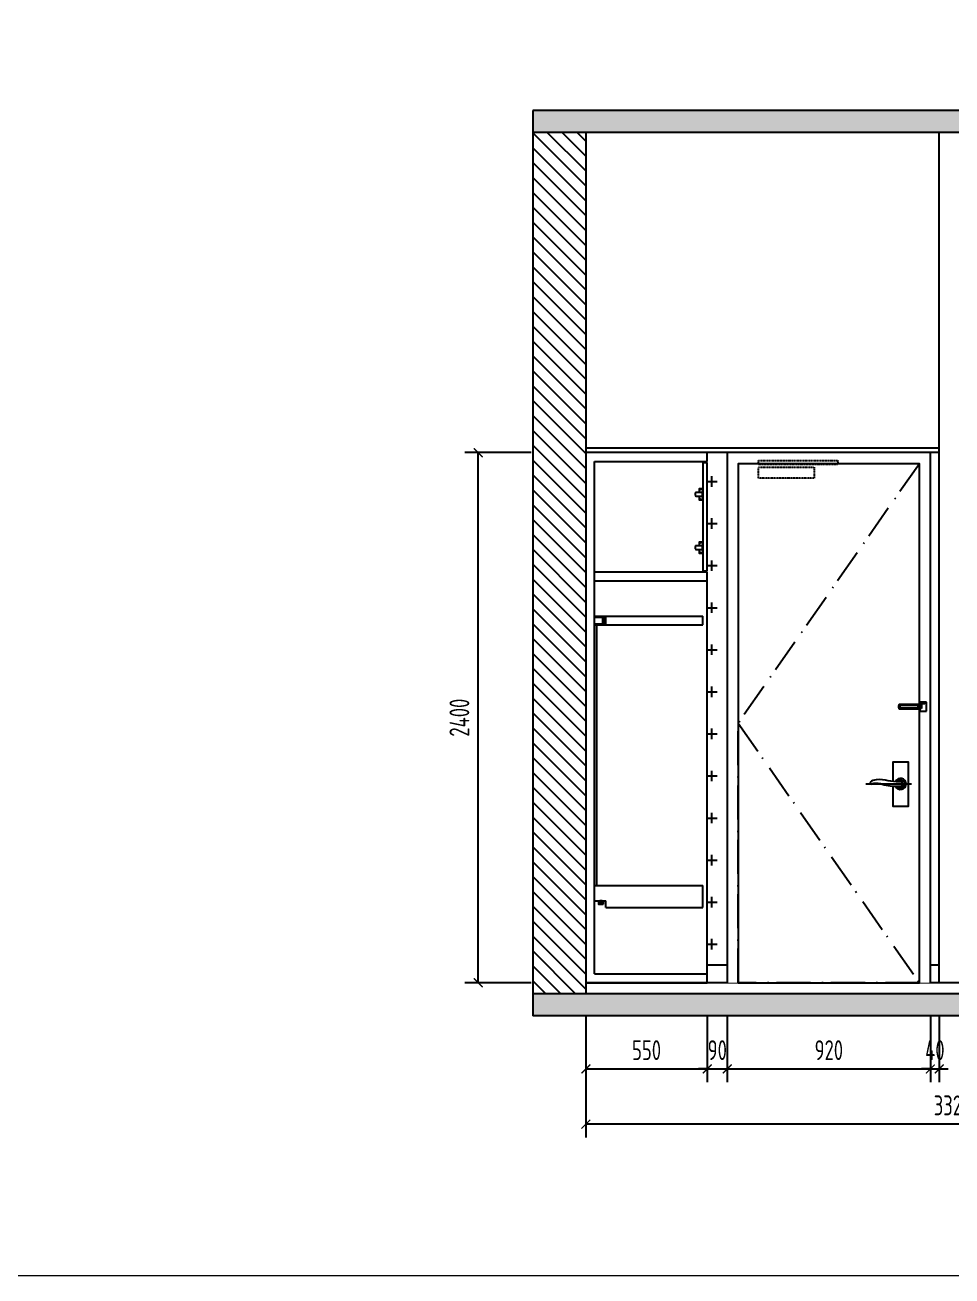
# Model space of a CAD drawing. Header units: millimetres. Extents: x 84706 to 155398, y -6776 to 36429.
# Drawn here: x 128482 to 132678, y 15071 to 20736 of the extents above; entities that cross this region are included whole.
import ezdxf

# ---------------------------------------------------------------- set-up
doc = ezdxf.new("R2010")
doc.units = ezdxf.units.MM
doc.set_wipeout_variables(frame=1)
doc.linetypes.add('HIDDEN2', pattern=[0.1875, 0.125, -0.0625])
doc.linetypes.add('门开启线', pattern=[246.186284, 154.07819, -35.789775, 5.864009, -50.45431])
doc.layers.get('Defpoints').update_dxf_attribs({"color": 250})
for name, color, linetype in [('DT', 2, 'Continuous'), ('EE1-【立面造型线（近看）】Elevation modelling line', 144, 'Continuous'), ('EE5-【立面楼板、墙体】Eloorslab_wall', 150, 'Continuous'), ('EE7-【立面填充】Hatch', 250, 'Continuous'), ('EE8-【立面完成线】Finish', 20, 'Continuous'), ('EL-立面看线', 30, 'Continuous'), ('EL-立面看线(稍粗）', 1, 'Continuous'), ('EL-立面细线', 142, 'Continuous'), ('EL-立面造型', 30, 'Continuous'), ('STEEL', 142, 'Continuous')]:
    doc.layers.add(name, color=color, linetype=linetype)
doc.layers.add('FC-Material【地坪分割线】', color=138, linetype='Continuous', lineweight=0)
doc.styles.add('尺寸标注', font='ARCHS.SHX', dxfattribs={"width": 0.8})
doc.dimstyles.new('海龙1：25', dxfattribs={"dimscale": 25, "dimtxt": 2.25, "dimasz": 1, "dimexe": 1.5, "dimexo": 1, "dimgap": 1, "dimtad": 1, "dimdec": 0, "dimrnd": 5, "dimdsep": 46, "dimtxsty": '尺寸标注', "dimblk": 'ARCHTICK', "dimblk1": 'ARCHTICK', "dimblk2": 'ARCHTICK', "dimcen": 1, "dimclrd": 44, "dimclre": 44, "dimclrt": 2, "dimadec": 0, "dimazin": 0, "dimtfac": 1, "dimtdec": 0, "dimtix": 1, "dimtmove": 2, "dimatfit": 3, "dimldrblk": 'hl_arrow2', "dimfxl": 0, "dimarcsym": 0})
pattern_1 = [(0, (-258.39, 0), (95.25, 95.25), [47.625, -142.875]), (90, (-234.58, -23.81), (-95.25, 95.25), [47.625, -142.875])]

# ---------------------------------------------------------------- blocks, each defined once
blk = doc.blocks.new('*U854')
at = {"layer": 'EE7-【立面填充】Hatch'}
h = blk.add_hatch(dxfattribs=at)
h.set_pattern_fill('YPSGT-钢筋混凝土', color=256, scale=200, pattern_type=2)
h.set_pattern_definition([(45, (60205.6, -63.16), (-28.284271, 28.284271), []), (50, (60205.6, -63.16), (143.45204, -12.55044), [15, -165]), (355, (60205.6, -63.16), (-27.75027, 150.43842), [12, -132]), (100.4514, (60217.55, -64.2), (115.70187, 137.8879), [12.74804, -140.22842]), (46.1842, (60205.6, -23.16), (213.44822, -33.1038), [22.5, -247.5]), (96.6356, (60223.39, -25.92), (186.93254, 194.82358), [19.12206, -210.3426]), (351.1842, (60205.6, -23.16), (186.9324, 194.82373), [18, -198]), (21, (60225.6, -33.16), (119.38141, -80.52379), [15, -165]), (326, (60225.6, -33.16), (48.66306, 145.03), [12, -132]), (71.4514, (60235.55, -39.87), (168.04452, 64.5061), [12.74804, -140.22842]), (37.5, (60205.6, -63.16), (2.431971, 66.57877), [0, -130.4, 0, -134, 0, -132.5]), (7.5, (60205.6, -63.16), (52.613907, 78.882342), [0, -76.4, 0, -127.4, 0, -50.5]), (327.5, (60161, -63.16), (106.764487, -4.510974), [0, -50, 0, -156, 0, -207]), (317.5, (60141, -63.16), (116.637234, 20.020996), [0, -65, 0, -103.6, 0, -147])])
h.paths.add_polyline_path([(152612.9, -86529), (148782.9, -86529), (148782.9, -86629), (152612.9, -86629)])
h.paths.add_polyline_path([(152612.9, -82629), (152612.9, -82529), (148782.9, -82529), (148782.9, -82629)])
h = blk.add_hatch(dxfattribs=at)
h.set_pattern_fill('ANSI31', color=256, scale=15)
h.set_pattern_definition([(45, (153763.074, -85647.61), (-33.67596, 33.67596), [])])
h.paths.add_polyline_path([(152612.9, -86529), (152612.9, -82629), (152372.9, -82629), (152372.9, -86529)])
h.paths.add_polyline_path([(148782.9, -86529), (149022.9, -86529), (149022.9, -82629), (148782.9, -82629)])
at = {"layer": 'EE5-【立面楼板、墙体】Eloorslab_wall'}
for p, q in [((148782.9, -82529), (148782.9, -86629)), ((148782.9, -82529), (152612.9, -82529)), ((152612.9, -82529), (152612.9, -82629)), ((148782.9, -82629), (152612.9, -82629)), ((149022.9, -82629), (149022.9, -86529)), ((152372.9, -82629), (152372.9, -86529)), ((152612.9, -82629), (152612.9, -86529)), ((148782.9, -86529), (152612.9, -86529)), ((152612.9, -86529), (152612.9, -86629)), ((148782.9, -86629), (152612.9, -86629))]:
    blk.add_line(p, q, dxfattribs=at)
at = {"layer": 'EE8-【立面完成线】Finish'}
blk.add_line((149022.9, -86479), (152372.9, -86479), dxfattribs=at)
blk = doc.blocks.new('A$C0D1D0B44')
at = {"layer": 'EL-立面细线', "ltscale": 0.5}
blk.add_line((-157.1, 25), (49.8, 25), dxfattribs=at)
at = {"layer": 'EL-立面细线', "ltscale": 200}
blk.add_lwpolyline([(-35, 15.2), (-35, -75.8), (35, -75.8), (35, 124), (-35, 124), (-35, 36.3)], dxfattribs=at)
blk.add_lwpolyline([(-20, 15), (0, 15, 1), (0, 35), (-20, 35, -0.036098), (-68.4, 41.7, 0.121386), (-125, 40, 0.140776), (-136.1, 32.4, 0.830049), (-130, 25, -0.183636), (-91.5, 26.2, 0.088987)], format="xyb", close=True, dxfattribs=at)
for radius, start, end in [(25, 203.6888, 155.9213), (17.5, 214.0674, 146.4058)]:
    blk.add_arc((0, 25), radius, start, end, dxfattribs=at)
blk = doc.blocks.new('*U855')
blk.add_wipeout([(0, -50), (0, 870), (2400, 870), (2400, -50)])
at = {"layer": 'EL-立面看线'}
blk.add_lwpolyline([(0, -50), (2400, -50), (2400, 870), (0, 870)], dxfattribs=at)
blk.add_lwpolyline([(0, 0), (2350, 0), (2350, 820), (0, 820)], close=True, dxfattribs=at)
at = {"layer": 'EL-立面看线(稍粗）', "linetype": '门开启线'}
blk.add_line((2350, 0), (1175, 820), dxfattribs=at)
blk.add_lwpolyline([(1175, 820), (0, 0), (0, 0), (0, 820), (1175, 820)], dxfattribs=at)
at = {"layer": 'STEEL'}
for p, q in [((1230, -2.5), (1230, -32.5)), ((1270, -2.5), (1230, -2.5)), ((1230, -32.5), (1270, -32.5)), ((1242, -9.5), (1242, -2.5)), ((1258, -9.5), (1242, -9.5)), ((1258, -9.5), (1258, -2.5)), ((1262, -24.5), (1262, -6.5)), ((1267, -6.5), (1262, -6.5)), ((1267, -9.5), (1262, -9.5)), ((1262, -15.5), (1267, -15.5)), ((1262, -21), (1267, -21)), ((1267, -24.5), (1262, -24.5)), ((1267, -24.5), (1267, -6.5)), ((1270, -32.5), (1270, -2.5))]:
    blk.add_line(p, q, dxfattribs=at)
at = {"layer": 'STEEL', "linetype": 'HIDDEN2'}
for points in [[(2285, 476), (2285, 729), (2335, 729), (2335, 476)], [(2347, 369), (2347, 729), (2364, 729), (2364, 369)]]:
    blk.add_lwpolyline(points, close=True, dxfattribs=at)
at = {"layer": 'STEEL'}
blk.add_lwpolyline([(1240, 88.9), (1240, 0), (1260, 0), (1260, 88.9, 0.414214), (1255, 93.9), (1245, 93.9, 0.414214)], format="xyb", close=True, dxfattribs=at)
blk.add_lwpolyline([(1245, 88.9), (1245, 5), (1255, 5), (1255, 88.9)], close=True, dxfattribs=at)
at = {"rotation": 270}
blk.add_blockref('A$C0D1D0B44', (875, 85), dxfattribs=at)
blk = doc.blocks.new('合叶3')
at = {"layer": 'EL-立面造型', "color": 8}
for p, q in [((-10.7, 2.5), (-10.7, -9.8)), ((10.8, 2.5), (-10.7, 2.5)), ((13.2, -7.4), (13.2, 0.1)), ((-10.7, -9.8), (10.8, -9.8))]:
    blk.add_line(p, q, dxfattribs=at)
for points in [[(0.4, 2.5), (0.4, 14.4), (-11.9, 14.4), (-11.9, -22.2), (0.4, -22.2), (0.4, -9.8)], [(-10.2, 2.5), (-10.2, 5.8), (-11.9, 5.8), (-11.9, -13.8), (-10.2, -13.8), (-10.2, -9.8)]]:
    blk.add_lwpolyline(points, dxfattribs=at)
for centre in [(-9.8, 12), (-1.8, 12), (-9.8, -19.3), (-1.8, -19.3)]:
    blk.add_circle(centre, 0.827, dxfattribs=at)
for centre, start, end in [((10.8, 0.1), 0, 90), ((10.8, -7.4), 270, 0)]:
    blk.add_arc(centre, 2.4, start, end, dxfattribs=at)
blk = doc.blocks.new('A$C0F9871BB')
at = {"layer": 'DT', "color": 1}
for p, q in [((14.2, 13.5), (0, 13.5)), ((7.1, 0), (7.1, 27))]:
    blk.add_line(p, q, dxfattribs=at)
for points in [[(3.3, 23.4), (10.9, 23.4), (10.9, 3.7), (3.3, 3.7)], [(14.2, 18.4), (16.8, 18.4), (16.8, 8.7), (14.2, 8.7)]]:
    blk.add_lwpolyline(points, close=True, dxfattribs=at)
blk = doc.blocks.new('jhnyuj')
at = {"layer": 'EL-立面造型'}
for p, q in [((130144.3, 18759.5), (130654.3, 18759.5)), ((130144.3, 16439.5), (130144.3, 18759.5)), ((130634.3, 18754.5), (130634.3, 18264.5)), ((130634.3, 18754.5), (130654.3, 18754.5)), ((130144.3, 18259.5), (130654.3, 18259.5)), ((130634.3, 18264.5), (130654.3, 18264.5)), ((130654.3, 18219.5), (130654.3, 18259.5)), ((130144.3, 18219.5), (130654.3, 18219.5)), ((130144.3, 18059.5), (130634.3, 18059.5)), ((130144.3, 18019.5), (130634.3, 18019.5)), ((130194.3, 18019.5), (130194.3, 18059.5)), ((130634.3, 18019.5), (130634.3, 18059.5)), ((130144.3, 16839.5), (130634.3, 16839.5)), ((130634.3, 16739.5), (130634.3, 16839.5)), ((130144.3, 16769.5), (130194.3, 16769.5)), ((130194.3, 16739.5), (130194.3, 16769.5)), ((130194.3, 16739.5), (130634.3, 16739.5)), ((130144.3, 16439.5), (130654.3, 16439.5))]:
    blk.add_line(p, q, dxfattribs=at)
at = {"layer": 'EL-立面造型', "color": 38}
for p, q in [((130144.3, 18054.5), (130194.3, 18054.5)), ((130144.3, 18024.5), (130194.3, 18024.5)), ((130154.3, 16839.5), (130154.3, 18019.5))]:
    blk.add_line(p, q, dxfattribs=at)
at = {"layer": 'EL-立面造型'}
for points in [[(130654.3, 18759.5), (130654.3, 18799.5), (130104.3, 18799.5), (130104.3, 16399.5), (130654.3, 16399.5), (130654.3, 18259.5)], [(130654.3, 18264.5), (130654.3, 18754.5)]]:
    blk.add_lwpolyline(points, dxfattribs=at)
for name, p, xscale, yscale, zscale, rotation in [('合叶3', (130618, 18605.9), 1.369047618936747, 1.369047618936747, 1.369047618936747, 180), ('合叶3', (130618, 18364.5), 1.369047618936747, 1.369047618936747, 1.369047618936747, 180), ('A$C0F9871BB', (130176.2, 18054.2), -1.079999999218264, 1.079999999218263, 1.079999999218263, 179.6096090063586), ('A$C0F9871BB', (130158.3, 16751.4), -1.079999999218264, 1.079999999218263, 1.079999999218263, 269.6096090063586)]:
    blk.add_blockref(name, p, dxfattribs=dict(at, xscale=xscale, yscale=yscale, zscale=zscale, rotation=rotation))
blk = doc.blocks.new('_ArchTick')
at = {"color": 2, "linetype": 'ByBlock', "const_width": 0.15}
blk.add_lwpolyline([(-0.5, -0.5), (0.5, 0.5)], dxfattribs=at)
blk = doc.blocks.new('*D926')
at = {"layer": 'Defpoints', "color": 0, "transparency": 16777216}
for p in [(131020.7, 16399.5), (131570.7, 16399.5), (131570.7, 16008.9)]:
    blk.add_point(p, dxfattribs=at)
at = {"layer": 'EE1-【立面造型线（近看）】Elevation modelling line', "color": 44, "lineweight": -2, "transparency": 16777216}
for p, q in [((131020.7, 16248.9), (131020.7, 15948.9)), ((131570.7, 16248.9), (131570.7, 15948.9)), ((131020.7, 16008.9), (131570.7, 16008.9))]:
    blk.add_line(p, q, dxfattribs=at)
at = {"layer": 'EE1-【立面造型线（近看）】Elevation modelling line', "color": 44, "lineweight": -2, "transparency": 16777216, "xscale": 40, "yscale": 40, "zscale": 40, "rotation": 180}
blk.add_blockref('_ArchTick', (131020.7, 16008.9), dxfattribs=at)
at = {"layer": 'EE1-【立面造型线（近看）】Elevation modelling line', "color": 44, "lineweight": -2, "transparency": 16777216, "xscale": 40, "yscale": 40, "zscale": 40}
blk.add_blockref('_ArchTick', (131570.7, 16008.9), dxfattribs=at)
at = {"layer": 'EE1-【立面造型线（近看）】Elevation modelling line', "color": 2, "transparency": 16777216, "insert": (131295.7, 16093.9), "char_height": 90, "attachment_point": 5, "style": '尺寸标注'}
blk.add_mtext('550', dxfattribs=at)
blk = doc.blocks.new('hl_arrow2')
at = {"color": 2}
blk.add_line((-0.22, 0), (-1, 0), dxfattribs=at)
blk.add_lwpolyline([(-0.22, 0), (-0.86, -0.69), (-0.65, -0.86), (0, 0), (-0.65, 0.86), (-0.86, 0.69)], close=True, dxfattribs=at)
for points in [[(-0.86, 0.69), (-0.65, 0.86), (-0.22, 0), (0, 0)], [(-0.86, -0.69), (-0.65, -0.86), (-0.22, 0), (0, 0)]]:
    blk.add_solid(points, dxfattribs=at)
blk = doc.blocks.new('*D927')
at = {"layer": 'Defpoints', "color": 0, "transparency": 16777216}
for p in [(131570.7, 16399.5), (131660.7, 16399.5), (131660.7, 16008.9)]:
    blk.add_point(p, dxfattribs=at)
at = {"layer": 'EE1-【立面造型线（近看）】Elevation modelling line', "color": 44, "lineweight": -2, "transparency": 16777216}
for p, q in [((131570.7, 16248.9), (131570.7, 15948.9)), ((131660.7, 16248.9), (131660.7, 15948.9)), ((131570.7, 16008.9), (131530.7, 16008.9)), ((131570.7, 16008.9), (131660.7, 16008.9)), ((131660.7, 16008.9), (131700.7, 16008.9))]:
    blk.add_line(p, q, dxfattribs=at)
at = {"layer": 'EE1-【立面造型线（近看）】Elevation modelling line', "color": 44, "lineweight": -2, "transparency": 16777216, "xscale": 40, "yscale": 40, "zscale": 40}
blk.add_blockref('_ArchTick', (131570.7, 16008.9), dxfattribs=at)
at = {"layer": 'EE1-【立面造型线（近看）】Elevation modelling line', "color": 44, "lineweight": -2, "transparency": 16777216, "xscale": 40, "yscale": 40, "zscale": 40, "rotation": 180}
blk.add_blockref('_ArchTick', (131660.7, 16008.9), dxfattribs=at)
at = {"layer": 'EE1-【立面造型线（近看）】Elevation modelling line', "color": 2, "transparency": 16777216, "insert": (131615.7, 16093.9), "char_height": 90, "attachment_point": 5, "style": '尺寸标注'}
blk.add_mtext('90', dxfattribs=at)
blk = doc.blocks.new('*D928')
at = {"layer": 'Defpoints', "color": 0, "transparency": 16777216}
for p in [(131660.7, 16399.5), (132580.7, 16399.5), (132580.7, 16008.9)]:
    blk.add_point(p, dxfattribs=at)
at = {"layer": 'EE1-【立面造型线（近看）】Elevation modelling line', "color": 44, "lineweight": -2, "transparency": 16777216}
for p, q in [((131660.7, 16248.9), (131660.7, 15948.9)), ((132580.7, 16248.9), (132580.7, 15948.9)), ((131660.7, 16008.9), (132580.7, 16008.9))]:
    blk.add_line(p, q, dxfattribs=at)
at = {"layer": 'EE1-【立面造型线（近看）】Elevation modelling line', "color": 44, "lineweight": -2, "transparency": 16777216, "xscale": 40, "yscale": 40, "zscale": 40, "rotation": 180}
blk.add_blockref('_ArchTick', (131660.7, 16008.9), dxfattribs=at)
at = {"layer": 'EE1-【立面造型线（近看）】Elevation modelling line', "color": 44, "lineweight": -2, "transparency": 16777216, "xscale": 40, "yscale": 40, "zscale": 40}
blk.add_blockref('_ArchTick', (132580.7, 16008.9), dxfattribs=at)
at = {"layer": 'EE1-【立面造型线（近看）】Elevation modelling line', "color": 2, "transparency": 16777216, "insert": (132120.7, 16093.9), "char_height": 90, "attachment_point": 5, "style": '尺寸标注'}
blk.add_mtext('920', dxfattribs=at)
blk = doc.blocks.new('*D929')
at = {"layer": 'Defpoints', "color": 0, "transparency": 16777216}
for p in [(132580.7, 16399.5), (132620.7, 16399.5), (132620.7, 16008.9)]:
    blk.add_point(p, dxfattribs=at)
at = {"layer": 'EE1-【立面造型线（近看）】Elevation modelling line', "color": 44, "lineweight": -2, "transparency": 16777216}
for p, q in [((132580.7, 16248.9), (132580.7, 15948.9)), ((132620.7, 16248.9), (132620.7, 15948.9)), ((132580.7, 16008.9), (132540.7, 16008.9)), ((132580.7, 16008.9), (132620.7, 16008.9)), ((132620.7, 16008.9), (132660.7, 16008.9))]:
    blk.add_line(p, q, dxfattribs=at)
at = {"layer": 'EE1-【立面造型线（近看）】Elevation modelling line', "color": 44, "lineweight": -2, "transparency": 16777216, "xscale": 40, "yscale": 40, "zscale": 40}
blk.add_blockref('_ArchTick', (132580.7, 16008.9), dxfattribs=at)
at = {"layer": 'EE1-【立面造型线（近看）】Elevation modelling line', "color": 44, "lineweight": -2, "transparency": 16777216, "xscale": 40, "yscale": 40, "zscale": 40, "rotation": 180}
blk.add_blockref('_ArchTick', (132620.7, 16008.9), dxfattribs=at)
at = {"layer": 'EE1-【立面造型线（近看）】Elevation modelling line', "color": 2, "transparency": 16777216, "insert": (132600.7, 16093.9), "char_height": 90, "attachment_point": 5, "style": '尺寸标注'}
blk.add_mtext('40', dxfattribs=at)
blk = doc.blocks.new('*D941')
at = {"layer": 'Defpoints', "color": 0, "transparency": 16777216}
for p in [(131020.7, 16399.5), (134340.7, 16399.5), (131020.7, 15758.9)]:
    blk.add_point(p, dxfattribs=at)
at = {"layer": 'EE1-【立面造型线（近看）】Elevation modelling line', "color": 44, "lineweight": -2, "transparency": 16777216}
for p, q in [((131020.7, 15998.9), (131020.7, 15698.9)), ((134340.7, 15998.9), (134340.7, 15698.9)), ((134340.7, 15758.9), (131020.7, 15758.9))]:
    blk.add_line(p, q, dxfattribs=at)
at = {"layer": 'EE1-【立面造型线（近看）】Elevation modelling line', "color": 44, "lineweight": -2, "transparency": 16777216, "xscale": 40, "yscale": 40, "zscale": 40, "rotation": 180}
blk.add_blockref('_ArchTick', (131020.7, 15758.9), dxfattribs=at)
at = {"layer": 'EE1-【立面造型线（近看）】Elevation modelling line', "color": 44, "lineweight": -2, "transparency": 16777216, "xscale": 40, "yscale": 40, "zscale": 40}
blk.add_blockref('_ArchTick', (134340.7, 15758.9), dxfattribs=at)
at = {"layer": 'EE1-【立面造型线（近看）】Elevation modelling line', "color": 2, "transparency": 16777216, "insert": (132680.7, 15843.9), "char_height": 90, "attachment_point": 5, "style": '尺寸标注'}
blk.add_mtext('3320', dxfattribs=at)
blk = doc.blocks.new('*D948')
at = {"layer": 'Defpoints', "color": 0, "transparency": 16777216}
for p in [(130533.5, 18799.5), (131020.7, 18799.5), (131020.7, 16399.5)]:
    blk.add_point(p, dxfattribs=at)
at = {"layer": 'EE1-【立面造型线（近看）】Elevation modelling line', "color": 44, "lineweight": -2, "transparency": 16777216}
for p, q in [((130773.5, 18799.5), (130473.5, 18799.5)), ((130533.5, 16399.5), (130533.5, 18799.5)), ((130773.5, 16399.5), (130473.5, 16399.5))]:
    blk.add_line(p, q, dxfattribs=at)
at = {"layer": 'EE1-【立面造型线（近看）】Elevation modelling line', "color": 44, "lineweight": -2, "transparency": 16777216, "xscale": 40, "yscale": 40, "zscale": 40}
for p, rotation in [((130533.5, 18799.5), 90), ((130533.5, 16399.5), 270)]:
    blk.add_blockref('_ArchTick', p, dxfattribs=dict(at, rotation=rotation))
at = {"layer": 'EE1-【立面造型线（近看）】Elevation modelling line', "color": 2, "transparency": 16777216, "insert": (130448.5, 17599.5), "char_height": 90, "attachment_point": 5, "rotation": 90, "style": '尺寸标注'}
blk.add_mtext('2400', dxfattribs=at)

msp = doc.modelspace()

# ---------------------------------------------------------------- hatches: boundary and pattern name
at = {"layer": 'EE1-【立面造型线（近看）】Elevation modelling line'}
h = msp.add_hatch(dxfattribs=at)
h.set_pattern_fill('CROSS', color=250, scale=15, double=1)
h.set_pattern_definition(pattern_1)
h.paths.add_polyline_path([(131660.7, 18799.5), (131570.7, 18799.5), (131570.7, 18759.5), (131570.7, 18259.5), (131570.7, 16479.5), (131660.7, 16479.5)])
edge = h.paths.add_edge_path()
edge.add_line((131570.7, 18264.5), (131550.7, 18264.5))
edge.add_line((131550.7, 18264.5), (131550.7, 18344.8))
edge.add_line((131550.7, 18344.8), (131533.9, 18344.8))
edge.add_line((131533.9, 18344.8), (131533.9, 18361))
edge.add_line((131533.9, 18361), (131519.5, 18361))
edge.add_arc((131519.5, 18364.3), 3.29, 180, 270, ccw=False)
edge.add_line((131516.2, 18364.3), (131516.2, 18374.7))
edge.add_arc((131519.5, 18374.7), 3.29, 90, 180, ccw=False)
edge.add_line((131519.5, 18378), (131533.9, 18378))
edge.add_line((131533.9, 18378), (131533.9, 18394.9))
edge.add_line((131533.9, 18394.9), (131550.7, 18394.9))
edge.add_line((131550.7, 18394.9), (131550.7, 18586.2))
edge.add_line((131550.7, 18586.2), (131533.9, 18586.2))
edge.add_line((131533.9, 18586.2), (131533.9, 18602.4))
edge.add_line((131533.9, 18602.4), (131519.5, 18602.4))
edge.add_arc((131519.5, 18605.7), 3.29, 180, 270, ccw=False)
edge.add_line((131516.2, 18605.7), (131516.2, 18616.1))
edge.add_arc((131519.5, 18616.1), 3.29, 90, 180, ccw=False)
edge.add_line((131519.5, 18619.4), (131533.9, 18619.4))
edge.add_line((131533.9, 18619.4), (131533.9, 18636.3))
edge.add_line((131533.9, 18636.3), (131550.7, 18636.3))
edge.add_line((131550.7, 18636.3), (131550.7, 18754.5))
edge.add_line((131550.7, 18754.5), (131570.7, 18754.5))
edge.add_line((131570.7, 18754.5), (131570.7, 18264.5))
h.paths.add_polyline_path([(131548.3, 18383.5), (131548.3, 18378), (131549, 18372), (131549, 18378)], flags=16)
h.paths.add_polyline_path([(131548.3, 18624.9), (131548.3, 18619.4), (131549, 18613.4), (131549, 18619.4)], flags=16)
h = msp.add_hatch(dxfattribs=at)
h.set_pattern_fill('CROSS', color=250, scale=15, double=1)
h.set_pattern_definition(pattern_1)
h.paths.add_polyline_path([(132620.7, 18799.5), (132580.7, 18799.5), (132580.7, 16479.5), (132620.7, 16479.5)])

# ---------------------------------------------------------------- linework, layer by layer
msp.add_line((132620.7, 16399.5), (132620.7, 20249.5), dxfattribs=at)
at = {"layer": 'EL-立面造型', "color": 4, "elevation": 16380}
msp.add_lwpolyline([(132620.7, 18819.5), (131020.7, 18819.5)], dxfattribs=at)
at = {"layer": 'EL-立面造型'}
msp.add_lwpolyline([(132620.7, 18799.5), (131020.7, 18799.5)], dxfattribs=at)

# ---------------------------------------------------------------- block references
at = {"xscale": -1}
msp.add_blockref('*U854', (283393.7, 102878.5), dxfattribs=at)
at = {"layer": 'EE1-【立面造型线（近看）】Elevation modelling line'}
msp.add_blockref('jhnyuj', (916.4, 0), dxfattribs=at)

# ---------------------------------------------------------------- dimensions: what is measured, and where the dimension line sits
dim = msp.add_linear_dim(base=(130533.5, 18799.5), p1=(131020.7, 16399.5), p2=(131020.7, 18799.5), angle=90, dimstyle='海龙1：25', override={"dimscale": 40, "dimfxl": 6}, dxfattribs=at)
dim.commit()
dim.dimension.update_dxf_attribs({"geometry": '*D948', "text_midpoint": (130448.5, 17599.5)})
dim = msp.add_linear_dim(base=(131570.7, 16008.9), p1=(131020.7, 16399.5), p2=(131570.7, 16399.5), dimstyle='海龙1：25', override={"dimscale": 40, "dimfxl": 6}, dxfattribs=at)
dim.commit()
dim.dimension.update_dxf_attribs({"geometry": '*D926', "text_midpoint": (131295.7, 16093.9)})

# ---------------------------------------------------------------- next in the draw order: block references
at = {"rotation": 90.00000000000001}
msp.add_blockref('*U855', (132530.7, 16399.5), dxfattribs=at)

# ---------------------------------------------------------------- next in the draw order: linework, layer by layer
at = {"layer": 'EL-立面造型', "color": 3}
for p, q in [((131660.7, 16479.5), (131570.7, 16479.5)), ((132620.7, 16479.5), (132580.7, 16479.5))]:
    msp.add_line(p, q, dxfattribs=at)
at = {"layer": 'FC-Material【地坪分割线】'}
msp.add_lwpolyline([(117586.5, 36429.1), (155397.9, 36429.1), (155397.9, 15071.4), (117586.5, 15071.4)], close=True, dxfattribs=at)

# ---------------------------------------------------------------- next in the draw order: dimensions: what is measured, and where the dimension line sits
at = {"layer": 'EE1-【立面造型线（近看）】Elevation modelling line'}
for base, p1, p2, picture, middle in [((131020.7, 15758.9), (134340.7, 16399.5), (131020.7, 16399.5), '*D941', (132680.7, 15843.9)), ((131660.7, 16008.9), (131570.7, 16399.5), (131660.7, 16399.5), '*D927', (131615.7, 16093.9)), ((132580.7, 16008.9), (131660.7, 16399.5), (132580.7, 16399.5), '*D928', (132120.7, 16093.9)), ((132620.7, 16008.9), (132580.7, 16399.5), (132620.7, 16399.5), '*D929', (132600.7, 16093.9))]:
    dim = msp.add_linear_dim(base=base, p1=p1, p2=p2, dimstyle='海龙1：25', override={"dimscale": 40, "dimfxl": 6}, dxfattribs=at)
    dim.commit()
    dim.dimension.update_dxf_attribs({"geometry": picture, "text_midpoint": middle})

doc.saveas('drawing.dxf')
